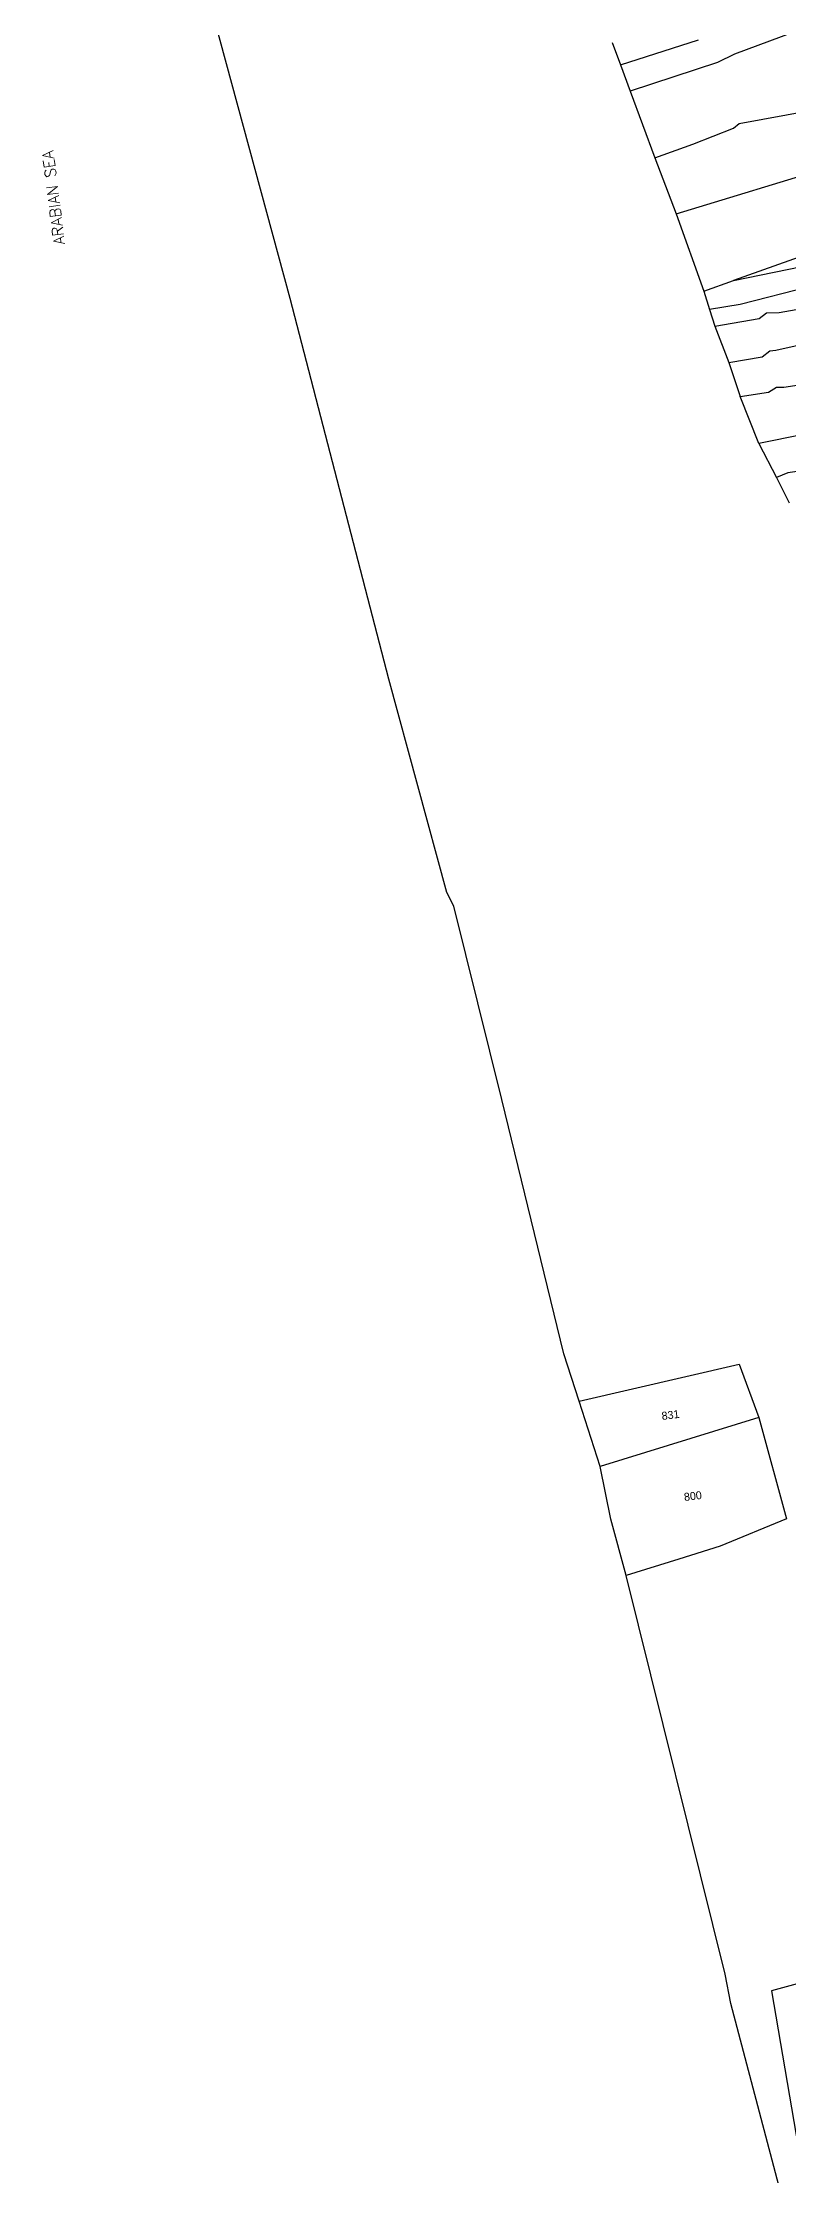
# Model space of a CAD drawing. Header units: metres. Extents: x 286362 to 288495, y 2008811 to 2013011.
# Drawn here: x 286769 to 287114, y 2009534 to 2010520 of the extents above; entities that cross this region are included whole.
import ezdxf
from ezdxf.enums import TextEntityAlignment as Align

# ---------------------------------------------------------------- set-up
doc = ezdxf.new("R2010")
doc.units = ezdxf.units.M
for name, color, linetype in [('POLY_PARCEL', 6, 'Continuous'), ('POLY_ROAD', 30, 'Continuous'), ('TEXT_MAPOUT', 7, 'Continuous'), ('TEXT_PARCEL', 7, 'Continuous'), ('V_BOUND_LINE', 7, 'Continuous')]:
    doc.layers.add(name, color=color, linetype=linetype)
doc.styles.get("Standard").update_dxf_attribs({"font": 'simplex.shx'})
doc.styles.add('TEXT_MAP', font='')
doc.styles.get('TEXT_MAP').set_extended_font_data('Kruti Dev 050')

msp = doc.modelspace()

# ---------------------------------------------------------------- linework, layer by layer
at = {"layer": 'POLY_PARCEL'}
for p, q in [((287116.45, 2010525.05), (287089.43, 2010515.04)), ((287032.72, 2010520.54), (287036.56, 2010510.18)), ((287036.56, 2010510.18), (287072.79, 2010521.71)), ((287036.56, 2010510.18), (287041.06, 2010498.04)), ((287081.61, 2010511.22), (287041.06, 2010498.04)), ((287089.43, 2010515.04), (287081.61, 2010511.22)), ((287041.06, 2010498.04), (287052.59, 2010467.15)), ((287091.49, 2010482.96), (287139.67, 2010491.89)), ((287070.16, 2010473.5), (287088.91, 2010480.88)), ((287088.91, 2010480.88), (287091.49, 2010482.96)), ((287052.59, 2010467.15), (287070.16, 2010473.5)), ((287052.59, 2010467.15), (287062.39, 2010441.28)), ((287062.39, 2010441.28), (287172.77, 2010474.73)), ((287062.39, 2010441.28), (287075.2, 2010405.45)), ((287075.2, 2010405.45), (287088.92, 2010410.33)), ((287124.62, 2010407.61), (287091.98, 2010399.36)), ((287110.15, 2010395.53), (287172.37, 2010406.83)), ((287075.2, 2010405.45), (287077.88, 2010396.92)), ((287091.98, 2010399.36), (287077.88, 2010396.92)), ((287077.88, 2010396.92), (287080.29, 2010389.26)), ((287080.29, 2010389.26), (287100.87, 2010392.83)), ((287080.29, 2010389.26), (287086.81, 2010372.46)), ((287100.87, 2010392.83), (287104.26, 2010395.44)), ((287104.26, 2010395.44), (287110.15, 2010395.53)), ((287108.6, 2010378.25), (287172.65, 2010392.41)), ((287102.23, 2010375.05), (287105.81, 2010377.9)), ((287105.81, 2010377.9), (287108.6, 2010378.25)), ((287086.81, 2010372.46), (287102.23, 2010375.05)), ((287086.81, 2010372.46), (287092.06, 2010356.72)), ((287112.3, 2010361.01), (287183.1, 2010371.86)), ((287092.06, 2010356.72), (287105.14, 2010358.8)), ((287105.14, 2010358.8), (287108.8, 2010361.01)), ((287108.8, 2010361.01), (287112.3, 2010361.01)), ((287100.72, 2010335.03), (287092.06, 2010356.72)), ((287121.41, 2010339.15), (287100.72, 2010335.03)), ((287100.72, 2010335.03), (287108.82, 2010319.22)), ((287168.36, 2010329.3), (287114.03, 2010321.39)), ((287114.03, 2010321.39), (287108.82, 2010319.22)), ((287108.82, 2010319.22), (287114.67, 2010307.5)), ((287017.49, 2009892.04), (287091.49, 2009909.2)), ((287091.49, 2009909.2), (287100.74, 2009884.61)), ((287100.74, 2009884.61), (287027.16, 2009861.87)), ((287100.74, 2009884.61), (287113.54, 2009837.61)), ((287113.54, 2009837.61), (287082.81, 2009825.05)), ((287082.81, 2009825.05), (287063.61, 2009819.01)), ((287063.61, 2009819.01), (287039.27, 2009811.42)), ((287128.61, 2009625.37), (287106.5, 2009619.33)), ((287106.5, 2009619.33), (287119.98, 2009540.86))]:
    msp.add_line(p, q, dxfattribs=at)
at = {"layer": 'POLY_ROAD'}
for p, q in [((287163.82, 2010437.19), (287088.92, 2010410.33)), ((287088.92, 2010410.33), (287126.58, 2010418.08))]:
    msp.add_line(p, q, dxfattribs=at)
at = {"layer": 'V_BOUND_LINE'}
for p, q in [((286883.67, 2010402.07), (286841.42, 2010558.26)), ((286929.39, 2010226.07), (286883.67, 2010402.07)), ((286956.21, 2010127.42), (286929.39, 2010226.07)), ((286959.41, 2010121.08), (286956.21, 2010127.42)), ((286981.73, 2010031.64), (286959.41, 2010121.08)), ((287010.46, 2009913.97), (286981.73, 2010031.64)), ((287017.49, 2009892.04), (287010.46, 2009913.97)), ((287027.16, 2009861.87), (287017.49, 2009892.04)), ((287032.15, 2009837.47), (287027.16, 2009861.87)), ((287039.27, 2009811.42), (287032.15, 2009837.47)), ((287085.03, 2009627.08), (287039.27, 2009811.42)), ((287087.7, 2009613.46), (287085.03, 2009627.08)), ((287133.61, 2009439.51), (287087.7, 2009613.46))]:
    msp.add_line(p, q, dxfattribs=at)

# ---------------------------------------------------------------- texts
at = {"layer": 'TEXT_MAPOUT'}
msp.add_text('ARABIAN SEA', height=5.1398, rotation=97.15199, dxfattribs=at).set_placement((286779.44, 2010427.25))
at = {"layer": 'TEXT_PARCEL', "style": 'TEXT_MAP'}
for s, p in [('831', (287059.78, 2009885.72)), ('800', (287070.13, 2009848.23))]:
    msp.add_text(s, height=3.701, rotation=7.15199, dxfattribs=at).set_placement(p, align=Align.MIDDLE)

doc.saveas('drawing.dxf')
